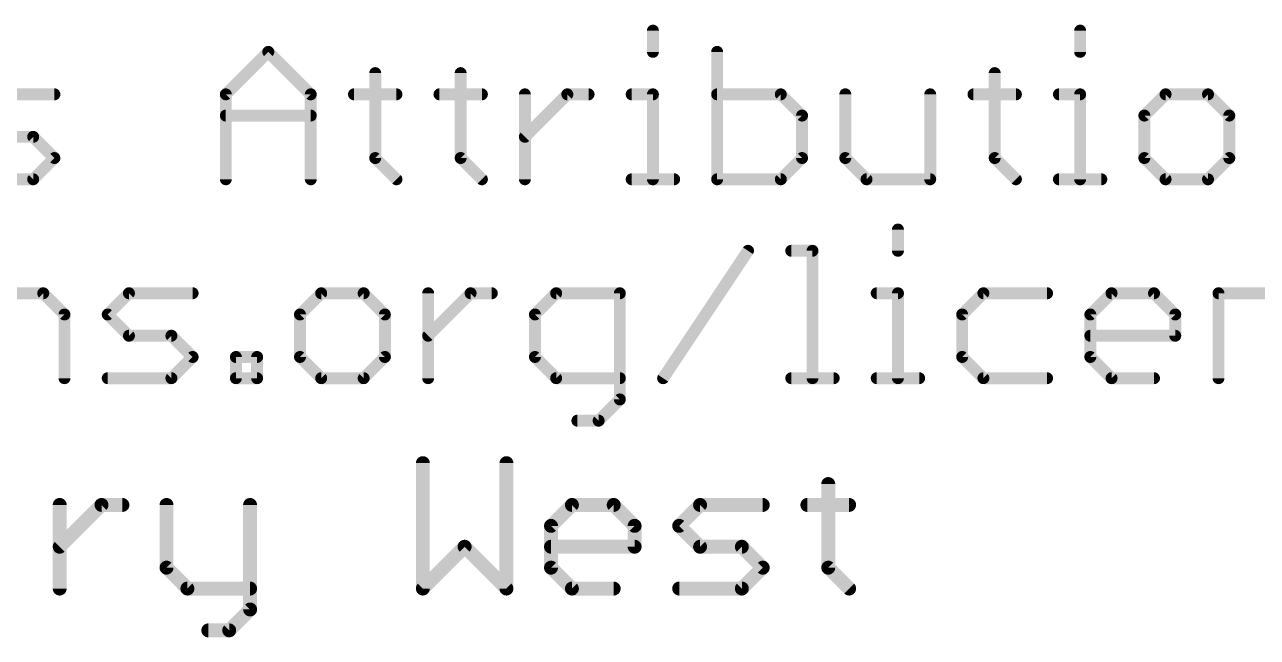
# Model space of a CAD drawing. Extents: x -33 to 74, y -15 to 28.
# Drawn here: x 20.7 to 36.44, y -14.66 to -6.84 of the extents above; entities that cross this region are included whole.
import ezdxf

# ---------------------------------------------------------------- set-up
doc = ezdxf.new("R2010")
doc.units = 0
doc.layers.add('51', color=53, linetype='CONTINUOUS')

msp = doc.modelspace()

# ---------------------------------------------------------------- linework, layer by layer
at = {"layer": '51'}
for points, const_width in [([(28.7207, -6.9156), (28.7207, -7.1868)], 0.1524), ([(34.1779, -6.9156), (34.1779, -7.1868)], 0.1524), ([(23.2652, -7.7291), (23.8076, -7.1868)], 0.1524), ([(23.8076, -7.1868), (24.3499, -7.7291)], 0.1524), ([(29.541, -7.1868), (29.541, -8.8138)], 0.1524), ([(25.1736, -7.458), (25.1736, -8.5426)], 0.1524), ([(26.265, -7.458), (26.265, -8.5426)], 0.1524), ([(33.0865, -7.458), (33.0865, -8.5426)], 0.1524), ([(20.2621, -7.7291), (21.0756, -7.7291)], 0.1524), ([(23.2652, -8.8138), (23.2652, -7.7291)], 0.1524), ([(24.3499, -7.7291), (24.3499, -8.8138)], 0.1524), ([(24.9024, -7.7291), (25.4447, -7.7291)], 0.1524), ([(25.9938, -7.7291), (26.5362, -7.7291)], 0.1524), ([(27.0853, -8.8138), (27.0853, -7.7291)], 0.1524), ([(27.0853, -8.2715), (27.6276, -7.7291)], 0.1524), ([(27.6276, -7.7291), (27.8988, -7.7291)], 0.1524), ([(28.4496, -7.7291), (28.7207, -7.7291)], 0.1524), ([(28.7207, -7.7291), (28.7207, -8.8138)], 0.1524), ([(30.3545, -7.7291), (29.541, -7.7291)], 0.1524), ([(30.6257, -8.0003), (30.3545, -7.7291)], 0.1524), ([(31.1782, -7.7291), (31.1782, -8.5426)], 0.1524), ([(32.2628, -8.8138), (32.2628, -7.7291)], 0.1524), ([(32.8153, -7.7291), (33.3576, -7.7291)], 0.1524), ([(33.9067, -7.7291), (34.1779, -7.7291)], 0.1524), ([(34.1779, -7.7291), (34.1779, -8.8138)], 0.1524), ([(35.2693, -7.7291), (34.9982, -8.0003)], 0.1524), ([(35.8117, -7.7291), (35.2693, -7.7291)], 0.1524), ([(36.0828, -8.0003), (35.8117, -7.7291)], 0.1524), ([(23.2652, -8.0003), (24.3499, -8.0003)], 0.1524), ([(30.6257, -8.5426), (30.6257, -8.0003)], 0.1524), ([(34.9982, -8.0003), (34.9982, -8.5426)], 0.1524), ([(36.0828, -8.5426), (36.0828, -8.0003)], 0.1524), ([(20.8044, -8.2715), (20.2621, -8.2715)], 0.1524), ([(21.0756, -8.5426), (20.8044, -8.2715)], 0.1524), ([(20.8044, -8.8138), (21.0756, -8.5426)], 0.1524), ([(25.1736, -8.5426), (25.4447, -8.8138)], 0.1524), ([(26.265, -8.5426), (26.5362, -8.8138)], 0.1524), ([(30.3545, -8.8138), (30.6257, -8.5426)], 0.1524), ([(31.1782, -8.5426), (31.4493, -8.8138)], 0.1524), ([(33.0865, -8.5426), (33.3576, -8.8138)], 0.1524), ([(34.9982, -8.5426), (35.2693, -8.8138)], 0.1524), ([(35.8117, -8.8138), (36.0828, -8.5426)], 0.1524), ([(19.9909, -8.8138), (20.8044, -8.8138)], 0.1524), ([(28.4496, -8.8138), (28.9919, -8.8138)], 0.1524), ([(29.541, -8.8138), (30.3545, -8.8138)], 0.1524), ([(31.4493, -8.8138), (32.2628, -8.8138)], 0.1524), ([(33.9067, -8.8138), (34.4491, -8.8138)], 0.1524), ([(35.2693, -8.8138), (35.8117, -8.8138)], 0.1524), ([(31.8506, -9.4556), (31.8506, -9.7268)], 0.1524), ([(28.8508, -11.3538), (29.9355, -9.7268)], 0.1524), ([(30.488, -9.7268), (30.7591, -9.7268)], 0.1524), ([(30.7591, -9.7268), (30.7591, -11.3538)], 0.1524), ([(20.1193, -10.2691), (20.9328, -10.2691)], 0.1524), ([(20.9328, -10.2691), (21.204, -10.5403)], 0.1524), ([(21.7565, -10.5403), (22.0276, -10.2691)], 0.1524), ([(22.0276, -10.2691), (22.8411, -10.2691)], 0.1524), ([(24.4834, -10.2691), (24.2122, -10.5403)], 0.1524), ([(25.0257, -10.2691), (24.4834, -10.2691)], 0.1524), ([(25.2969, -10.5403), (25.0257, -10.2691)], 0.1524), ([(25.8494, -11.3538), (25.8494, -10.2691)], 0.1524), ([(25.8494, -10.8115), (26.3917, -10.2691)], 0.1524), ([(26.3917, -10.2691), (26.6629, -10.2691)], 0.1524), ([(27.4848, -10.2691), (27.2137, -10.5403)], 0.1524), ([(28.2983, -10.2691), (27.4848, -10.2691)], 0.1524), ([(28.2983, -11.625), (28.2983, -10.2691)], 0.1524), ([(31.5794, -10.2691), (31.8506, -10.2691)], 0.1524), ([(31.8506, -10.2691), (31.8506, -11.3538)], 0.1524), ([(32.942, -10.2691), (32.6709, -10.5403)], 0.1524), ([(33.7555, -10.2691), (32.942, -10.2691)], 0.1524), ([(34.308, -10.5403), (34.5792, -10.2691)], 0.1524), ([(34.5792, -10.2691), (35.1215, -10.2691)], 0.1524), ([(35.1215, -10.2691), (35.3927, -10.5403)], 0.1524), ([(35.9452, -11.3538), (35.9452, -10.2691)], 0.1524), ([(35.9452, -10.2691), (36.7587, -10.2691)], 0.1524), ([(21.204, -10.5403), (21.204, -11.3538)], 0.1524), ([(22.0276, -10.8115), (21.7565, -10.5403)], 0.1524), ([(24.2122, -10.5403), (24.2122, -11.0826)], 0.1524), ([(25.2969, -11.0826), (25.2969, -10.5403)], 0.1524), ([(27.2137, -10.5403), (27.2137, -11.0826)], 0.1524), ([(32.6709, -10.5403), (32.6709, -11.0826)], 0.1524), ([(34.308, -11.0826), (34.308, -10.5403)], 0.1524), ([(35.3927, -10.5403), (35.3927, -10.8115)], 0.1524), ([(22.57, -10.8115), (22.0276, -10.8115)], 0.1524), ([(22.8411, -11.0826), (22.57, -10.8115)], 0.1524), ([(35.3927, -10.8115), (34.308, -10.8115)], 0.1524), ([(22.57, -11.3538), (22.8411, -11.0826)], 0.1524), ([(23.3936, -11.3538), (23.3936, -11.0826)], 0.1524), ([(23.3936, -11.0826), (23.6648, -11.0826)], 0.1524), ([(23.6648, -11.0826), (23.6648, -11.3538)], 0.1524), ([(24.2122, -11.0826), (24.4834, -11.3538)], 0.1524), ([(25.0257, -11.3538), (25.2969, -11.0826)], 0.1524), ([(27.2137, -11.0826), (27.4848, -11.3538)], 0.1524), ([(32.6709, -11.0826), (32.942, -11.3538)], 0.1524), ([(34.5792, -11.3538), (34.308, -11.0826)], 0.1524), ([(21.7565, -11.3538), (22.57, -11.3538)], 0.1524), ([(23.6648, -11.3538), (23.3936, -11.3538)], 0.1524), ([(24.4834, -11.3538), (25.0257, -11.3538)], 0.1524), ([(27.4848, -11.3538), (28.2983, -11.3538)], 0.1524), ([(30.488, -11.3538), (31.0303, -11.3538)], 0.1524), ([(31.5794, -11.3538), (32.1217, -11.3538)], 0.1524), ([(32.942, -11.3538), (33.7555, -11.3538)], 0.1524), ([(35.1215, -11.3538), (34.5792, -11.3538)], 0.1524), ([(28.0272, -11.8961), (28.2983, -11.625)], 0.1524), ([(27.756, -11.8961), (28.0272, -11.8961)], 0.1524), ([(25.7818, -12.4383), (25.7818, -14.0399)], 0.1778), ([(26.8495, -14.0399), (26.8495, -12.4383)], 0.1778), ([(30.9602, -12.7052), (30.9602, -13.7729)], 0.1778), ([(21.1432, -14.0399), (21.1432, -12.9721)], 0.1778), ([(21.1432, -13.506), (21.6771, -12.9721)], 0.1778), ([(21.6771, -12.9721), (21.944, -12.9721)], 0.1778), ([(22.5075, -12.9721), (22.5075, -13.7729)], 0.1778), ([(23.5752, -12.9721), (23.5752, -14.3068)], 0.1778), ([(27.419, -13.2391), (27.6859, -12.9721)], 0.1778), ([(27.6859, -12.9721), (28.2198, -12.9721)], 0.1778), ([(28.2198, -12.9721), (28.4867, -13.2391)], 0.1778), ([(29.0561, -13.2391), (29.3231, -12.9721)], 0.1778), ([(29.3231, -12.9721), (30.1238, -12.9721)], 0.1778), ([(30.6933, -12.9721), (31.2271, -12.9721)], 0.1778), ([(27.419, -13.7729), (27.419, -13.2391)], 0.1778), ([(28.4867, -13.2391), (28.4867, -13.506)], 0.1778), ([(29.3231, -13.506), (29.0561, -13.2391)], 0.1778), ([(25.7818, -14.0399), (26.3157, -13.506)], 0.1778), ([(26.3157, -13.506), (26.8495, -14.0399)], 0.1778), ([(28.4867, -13.506), (27.419, -13.506)], 0.1778), ([(29.8569, -13.506), (29.3231, -13.506)], 0.1778), ([(30.1238, -13.7729), (29.8569, -13.506)], 0.1778), ([(22.5075, -13.7729), (22.7744, -14.0399)], 0.1778), ([(27.6859, -14.0399), (27.419, -13.7729)], 0.1778), ([(29.8569, -14.0399), (30.1238, -13.7729)], 0.1778), ([(30.9602, -13.7729), (31.2271, -14.0399)], 0.1778), ([(22.7744, -14.0399), (23.5752, -14.0399)], 0.1778), ([(28.2198, -14.0399), (27.6859, -14.0399)], 0.1778), ([(29.0561, -14.0399), (29.8569, -14.0399)], 0.1778), ([(23.5752, -14.3068), (23.3083, -14.5737)], 0.1778), ([(23.3083, -14.5737), (23.0414, -14.5737)], 0.1778)]:
    msp.add_lwpolyline(points, dxfattribs=dict(at, const_width=const_width))
for points, const_width in [([(28.7588, -6.9156, 1), (28.6826, -6.9156)], 0.0762), ([(34.216, -6.9156, 1), (34.1398, -6.9156)], 0.0762), ([(23.8345, -7.1599, 1), (23.7806, -7.2138)], 0.0762), ([(23.8345, -7.2138, 1), (23.7806, -7.1599)], 0.0762), ([(28.6826, -7.1868, 1), (28.7588, -7.1868)], 0.0762), ([(29.5791, -7.1868, 1), (29.5029, -7.1868)], 0.0762), ([(34.1398, -7.1868, 1), (34.216, -7.1868)], 0.0762), ([(25.2117, -7.458, 1), (25.1355, -7.458)], 0.0762), ([(26.3031, -7.458, 1), (26.2269, -7.458)], 0.0762), ([(33.1246, -7.458, 1), (33.0484, -7.458)], 0.0762), ([(21.0756, -7.7672, 1), (21.0756, -7.691)], 0.0762), ([(23.3033, -7.7291, 1), (23.2271, -7.7291)], 0.0762), ([(23.2383, -7.7022, 1), (23.2922, -7.7561)], 0.0762), ([(24.388, -7.7291, 1), (24.3118, -7.7291)], 0.0762), ([(24.3229, -7.7561, 1), (24.3768, -7.7022)], 0.0762), ([(24.9024, -7.691, 1), (24.9024, -7.7672)], 0.0762), ([(25.4447, -7.7672, 1), (25.4447, -7.691)], 0.0762), ([(25.9938, -7.691, 1), (25.9938, -7.7672)], 0.0762), ([(26.5362, -7.7672, 1), (26.5362, -7.691)], 0.0762), ([(27.1234, -7.7291, 1), (27.0472, -7.7291)], 0.0762), ([(27.6276, -7.691, 1), (27.6276, -7.7672)], 0.0762), ([(27.6545, -7.7561, 1), (27.6006, -7.7022)], 0.0762), ([(27.8988, -7.7672, 1), (27.8988, -7.691)], 0.0762), ([(28.4496, -7.691, 1), (28.4496, -7.7672)], 0.0762), ([(28.7588, -7.7291, 1), (28.6826, -7.7291)], 0.0762), ([(28.7207, -7.7672, 1), (28.7207, -7.691)], 0.0762), ([(29.541, -7.691, 1), (29.541, -7.7672)], 0.0762), ([(30.3814, -7.7022, 1), (30.3275, -7.7561)], 0.0762), ([(30.3545, -7.7672, 1), (30.3545, -7.691)], 0.0762), ([(31.2163, -7.7291, 1), (31.1401, -7.7291)], 0.0762), ([(32.3009, -7.7291, 1), (32.2247, -7.7291)], 0.0762), ([(32.8153, -7.691, 1), (32.8153, -7.7672)], 0.0762), ([(33.3576, -7.7672, 1), (33.3576, -7.691)], 0.0762), ([(33.9067, -7.691, 1), (33.9067, -7.7672)], 0.0762), ([(34.216, -7.7291, 1), (34.1398, -7.7291)], 0.0762), ([(34.1779, -7.7672, 1), (34.1779, -7.691)], 0.0762), ([(35.2693, -7.691, 1), (35.2693, -7.7672)], 0.0762), ([(35.2963, -7.7561, 1), (35.2424, -7.7022)], 0.0762), ([(35.8386, -7.7022, 1), (35.7847, -7.7561)], 0.0762), ([(35.8117, -7.7672, 1), (35.8117, -7.691)], 0.0762), ([(23.2652, -7.9622, 1), (23.2652, -8.0384)], 0.0762), ([(24.3499, -8.0384, 1), (24.3499, -7.9622)], 0.0762), ([(30.6638, -8.0003, 1), (30.5876, -8.0003)], 0.0762), ([(30.5987, -8.0272, 1), (30.6526, -7.9734)], 0.0762), ([(35.0363, -8.0003, 1), (34.9601, -8.0003)], 0.0762), ([(34.9712, -7.9734, 1), (35.0251, -8.0272)], 0.0762), ([(36.1209, -8.0003, 1), (36.0447, -8.0003)], 0.0762), ([(36.0559, -8.0272, 1), (36.1098, -7.9734)], 0.0762), ([(20.8314, -8.2445, 1), (20.7775, -8.2984)], 0.0762), ([(20.8044, -8.3096, 1), (20.8044, -8.2334)], 0.0762), ([(27.0583, -8.2445, 1), (27.1122, -8.2984)], 0.0762), ([(21.1025, -8.5696, 1), (21.0486, -8.5157)], 0.0762), ([(21.0486, -8.5696, 1), (21.1025, -8.5157)], 0.0762), ([(25.2005, -8.5157, 1), (25.1466, -8.5696)], 0.0762), ([(26.2919, -8.5157, 1), (26.238, -8.5696)], 0.0762), ([(30.6526, -8.5696, 1), (30.5987, -8.5157)], 0.0762), ([(31.2051, -8.5157, 1), (31.1512, -8.5696)], 0.0762), ([(33.1134, -8.5157, 1), (33.0595, -8.5696)], 0.0762), ([(35.0251, -8.5157, 1), (34.9712, -8.5696)], 0.0762), ([(36.1098, -8.5696, 1), (36.0559, -8.5157)], 0.0762), ([(25.1355, -8.5426, 1), (25.2117, -8.5426)], 0.0762), ([(26.2269, -8.5426, 1), (26.3031, -8.5426)], 0.0762), ([(30.5876, -8.5426, 1), (30.6638, -8.5426)], 0.0762), ([(31.1401, -8.5426, 1), (31.2163, -8.5426)], 0.0762), ([(33.0484, -8.5426, 1), (33.1246, -8.5426)], 0.0762), ([(34.9601, -8.5426, 1), (35.0363, -8.5426)], 0.0762), ([(36.0447, -8.5426, 1), (36.1209, -8.5426)], 0.0762), ([(20.7775, -8.7869, 1), (20.8314, -8.8407)], 0.0762), ([(20.8044, -8.8519, 1), (20.8044, -8.7757)], 0.0762), ([(23.2271, -8.8138, 1), (23.3033, -8.8138)], 0.0762), ([(24.3118, -8.8138, 1), (24.388, -8.8138)], 0.0762), ([(25.4178, -8.8407, 1), (25.4717, -8.7869)], 0.0762), ([(26.5092, -8.8407, 1), (26.5631, -8.7869)], 0.0762), ([(27.0472, -8.8138, 1), (27.1234, -8.8138)], 0.0762), ([(28.4496, -8.7757, 1), (28.4496, -8.8519)], 0.0762), ([(28.6826, -8.8138, 1), (28.7588, -8.8138)], 0.0762), ([(28.9919, -8.8519, 1), (28.9919, -8.7757)], 0.0762), ([(29.541, -8.7757, 1), (29.541, -8.8519)], 0.0762), ([(29.5029, -8.8138, 1), (29.5791, -8.8138)], 0.0762), ([(30.3276, -8.7869, 1), (30.3814, -8.8407)], 0.0762), ([(30.3545, -8.8519, 1), (30.3545, -8.7757)], 0.0762), ([(31.4493, -8.7757, 1), (31.4493, -8.8519)], 0.0762), ([(31.4224, -8.8407, 1), (31.4763, -8.7869)], 0.0762), ([(32.2247, -8.8138, 1), (32.3009, -8.8138)], 0.0762), ([(32.2628, -8.8519, 1), (32.2628, -8.7757)], 0.0762), ([(33.3307, -8.8407, 1), (33.3846, -8.7869)], 0.0762), ([(33.9067, -8.7757, 1), (33.9067, -8.8519)], 0.0762), ([(34.1398, -8.8138, 1), (34.216, -8.8138)], 0.0762), ([(34.4491, -8.8519, 1), (34.4491, -8.7757)], 0.0762), ([(35.2693, -8.7757, 1), (35.2693, -8.8519)], 0.0762), ([(35.2424, -8.8407, 1), (35.2963, -8.7869)], 0.0762), ([(35.7847, -8.7869, 1), (35.8386, -8.8407)], 0.0762), ([(35.8117, -8.8519, 1), (35.8117, -8.7757)], 0.0762), ([(31.8887, -9.4556, 1), (31.8125, -9.4556)], 0.0762), ([(29.9672, -9.7479, 1), (29.9038, -9.7057)], 0.0762), ([(30.488, -9.6887, 1), (30.488, -9.7649)], 0.0762), ([(30.7972, -9.7268, 1), (30.721, -9.7268)], 0.0762), ([(30.7591, -9.7649, 1), (30.7591, -9.6887)], 0.0762), ([(31.8125, -9.7268, 1), (31.8887, -9.7268)], 0.0762), ([(20.9598, -10.2422, 1), (20.9059, -10.2961)], 0.0762), ([(20.9328, -10.3072, 1), (20.9328, -10.231)], 0.0762), ([(22.0276, -10.231, 1), (22.0276, -10.3072)], 0.0762), ([(22.0546, -10.2961, 1), (22.0007, -10.2422)], 0.0762), ([(22.8411, -10.3072, 1), (22.8411, -10.231)], 0.0762), ([(24.4834, -10.231, 1), (24.4834, -10.3072)], 0.0762), ([(24.5103, -10.2961, 1), (24.4564, -10.2422)], 0.0762), ([(25.0527, -10.2422, 1), (24.9988, -10.2961)], 0.0762), ([(25.0257, -10.3072, 1), (25.0257, -10.231)], 0.0762), ([(25.8875, -10.2691, 1), (25.8113, -10.2691)], 0.0762), ([(26.3917, -10.231, 1), (26.3917, -10.3072)], 0.0762), ([(26.4186, -10.2961, 1), (26.3648, -10.2422)], 0.0762), ([(26.6629, -10.3072, 1), (26.6629, -10.231)], 0.0762), ([(27.4848, -10.231, 1), (27.4848, -10.3072)], 0.0762), ([(27.5118, -10.2961, 1), (27.4579, -10.2422)], 0.0762), ([(28.3364, -10.2691, 1), (28.2602, -10.2691)], 0.0762), ([(28.2983, -10.3072, 1), (28.2983, -10.231)], 0.0762), ([(31.5794, -10.231, 1), (31.5794, -10.3072)], 0.0762), ([(31.8887, -10.2691, 1), (31.8125, -10.2691)], 0.0762), ([(31.8506, -10.3072, 1), (31.8506, -10.231)], 0.0762), ([(32.942, -10.231, 1), (32.942, -10.3072)], 0.0762), ([(32.969, -10.2961, 1), (32.9151, -10.2422)], 0.0762), ([(33.7555, -10.3072, 1), (33.7555, -10.231)], 0.0762), ([(34.5792, -10.231, 1), (34.5792, -10.3072)], 0.0762), ([(34.6061, -10.2961, 1), (34.5522, -10.2422)], 0.0762), ([(35.1484, -10.2422, 1), (35.0946, -10.2961)], 0.0762), ([(35.1215, -10.3072, 1), (35.1215, -10.231)], 0.0762), ([(35.9833, -10.2691, 1), (35.9071, -10.2691)], 0.0762), ([(35.9452, -10.231, 1), (35.9452, -10.3072)], 0.0762), ([(21.2421, -10.5403, 1), (21.1659, -10.5403)], 0.0762), ([(21.177, -10.5672, 1), (21.2309, -10.5134)], 0.0762), ([(21.7834, -10.5134, 1), (21.7295, -10.5672)], 0.0762), ([(21.7295, -10.5134, 1), (21.7834, -10.5672)], 0.0762), ([(24.2503, -10.5403, 1), (24.1741, -10.5403)], 0.0762), ([(24.1853, -10.5134, 1), (24.2392, -10.5672)], 0.0762), ([(25.335, -10.5403, 1), (25.2588, -10.5403)], 0.0762), ([(25.2699, -10.5672, 1), (25.3238, -10.5134)], 0.0762), ([(27.2518, -10.5403, 1), (27.1756, -10.5403)], 0.0762), ([(27.1867, -10.5134, 1), (27.2406, -10.5672)], 0.0762), ([(32.709, -10.5403, 1), (32.6328, -10.5403)], 0.0762), ([(32.6439, -10.5134, 1), (32.6978, -10.5672)], 0.0762), ([(34.3461, -10.5403, 1), (34.2699, -10.5403)], 0.0762), ([(34.2811, -10.5134, 1), (34.335, -10.5672)], 0.0762), ([(35.4308, -10.5403, 1), (35.3546, -10.5403)], 0.0762), ([(35.3657, -10.5672, 1), (35.4196, -10.5134)], 0.0762), ([(22.0276, -10.7734, 1), (22.0276, -10.8496)], 0.0762), ([(22.0007, -10.8384, 1), (22.0546, -10.7845)], 0.0762), ([(22.5969, -10.7845, 1), (22.543, -10.8384)], 0.0762), ([(22.57, -10.8496, 1), (22.57, -10.7734)], 0.0762), ([(25.8224, -10.7845, 1), (25.8763, -10.8384)], 0.0762), ([(34.308, -10.7734, 1), (34.308, -10.8496)], 0.0762), ([(35.3546, -10.8115, 1), (35.4308, -10.8115)], 0.0762), ([(35.3927, -10.8496, 1), (35.3927, -10.7734)], 0.0762), ([(22.8681, -11.1096, 1), (22.8142, -11.0557)], 0.0762), ([(22.8142, -11.1096, 1), (22.8681, -11.0557)], 0.0762), ([(23.4317, -11.0826, 1), (23.3555, -11.0826)], 0.0762), ([(23.3936, -11.0445, 1), (23.3936, -11.1207)], 0.0762), ([(23.7029, -11.0826, 1), (23.6267, -11.0826)], 0.0762), ([(23.6648, -11.1207, 1), (23.6648, -11.0445)], 0.0762), ([(24.2392, -11.0557, 1), (24.1853, -11.1096)], 0.0762), ([(25.3238, -11.1096, 1), (25.2699, -11.0557)], 0.0762), ([(27.2406, -11.0557, 1), (27.1867, -11.1096)], 0.0762), ([(32.6978, -11.0557, 1), (32.6439, -11.1096)], 0.0762), ([(34.335, -11.0557, 1), (34.2811, -11.1096)], 0.0762), ([(24.1741, -11.0826, 1), (24.2503, -11.0826)], 0.0762), ([(25.2588, -11.0826, 1), (25.335, -11.0826)], 0.0762), ([(27.1756, -11.0826, 1), (27.2518, -11.0826)], 0.0762), ([(32.6328, -11.0826, 1), (32.709, -11.0826)], 0.0762), ([(34.2699, -11.0826, 1), (34.3461, -11.0826)], 0.0762), ([(21.1659, -11.3538, 1), (21.2421, -11.3538)], 0.0762), ([(21.7565, -11.3157, 1), (21.7565, -11.3919)], 0.0762), ([(22.543, -11.3269, 1), (22.5969, -11.3807)], 0.0762), ([(22.57, -11.3919, 1), (22.57, -11.3157)], 0.0762), ([(23.3936, -11.3157, 1), (23.3936, -11.3919)], 0.0762), ([(23.3555, -11.3538, 1), (23.4317, -11.3538)], 0.0762), ([(23.6267, -11.3538, 1), (23.7029, -11.3538)], 0.0762), ([(23.6648, -11.3919, 1), (23.6648, -11.3157)], 0.0762), ([(24.4834, -11.3157, 1), (24.4834, -11.3919)], 0.0762), ([(24.4564, -11.3807, 1), (24.5103, -11.3269)], 0.0762), ([(24.9988, -11.3269, 1), (25.0526, -11.3807)], 0.0762), ([(25.0257, -11.3919, 1), (25.0257, -11.3157)], 0.0762), ([(25.8113, -11.3538, 1), (25.8875, -11.3538)], 0.0762), ([(27.4848, -11.3157, 1), (27.4848, -11.3919)], 0.0762), ([(27.4579, -11.3807, 1), (27.5118, -11.3269)], 0.0762), ([(28.2983, -11.3919, 1), (28.2983, -11.3157)], 0.0762), ([(28.8191, -11.3327, 1), (28.8825, -11.3749)], 0.0762), ([(30.488, -11.3157, 1), (30.488, -11.3919)], 0.0762), ([(30.721, -11.3538, 1), (30.7972, -11.3538)], 0.0762), ([(31.0303, -11.3919, 1), (31.0303, -11.3157)], 0.0762), ([(31.5794, -11.3157, 1), (31.5794, -11.3919)], 0.0762), ([(31.8125, -11.3538, 1), (31.8887, -11.3538)], 0.0762), ([(32.1217, -11.3919, 1), (32.1217, -11.3157)], 0.0762), ([(32.942, -11.3157, 1), (32.942, -11.3919)], 0.0762), ([(32.9151, -11.3807, 1), (32.969, -11.3269)], 0.0762), ([(33.7555, -11.3919, 1), (33.7555, -11.3157)], 0.0762), ([(34.5792, -11.3157, 1), (34.5792, -11.3919)], 0.0762), ([(34.5522, -11.3807, 1), (34.6061, -11.3269)], 0.0762), ([(35.1215, -11.3919, 1), (35.1215, -11.3157)], 0.0762), ([(35.9071, -11.3538, 1), (35.9833, -11.3538)], 0.0762), ([(28.2602, -11.625, 1), (28.3364, -11.625)], 0.0762), ([(28.3253, -11.6519, 1), (28.2714, -11.598)], 0.0762), ([(27.756, -11.858, 1), (27.756, -11.9342)], 0.0762), ([(28.0002, -11.8692, 1), (28.0541, -11.9231)], 0.0762), ([(28.0272, -11.9342, 1), (28.0272, -11.858)], 0.0762), ([(25.8263, -12.4383, 1), (25.7374, -12.4383)], 0.0889), ([(26.894, -12.4383, 1), (26.8051, -12.4383)], 0.0889), ([(31.0047, -12.7052, 1), (30.9158, -12.7052)], 0.0889), ([(21.1877, -12.9721, 1), (21.0988, -12.9721)], 0.0889), ([(21.6771, -12.9277, 1), (21.6771, -13.0166)], 0.0889), ([(21.7085, -13.0036, 1), (21.6456, -12.9407)], 0.0889), ([(21.944, -13.0166, 1), (21.944, -12.9277)], 0.0889), ([(22.552, -12.9721, 1), (22.4631, -12.9721)], 0.0889), ([(23.6197, -12.9721, 1), (23.5308, -12.9721)], 0.0889), ([(27.6859, -12.9277, 1), (27.6859, -13.0166)], 0.0889), ([(27.7173, -13.0036, 1), (27.6545, -12.9407)], 0.0889), ([(28.2512, -12.9407, 1), (28.1883, -13.0036)], 0.0889), ([(28.2198, -13.0166, 1), (28.2198, -12.9277)], 0.0889), ([(29.3231, -12.9277, 1), (29.3231, -13.0166)], 0.0889), ([(29.3545, -13.0036, 1), (29.2916, -12.9407)], 0.0889), ([(30.1238, -13.0166, 1), (30.1238, -12.9277)], 0.0889), ([(30.6933, -12.9277, 1), (30.6933, -13.0166)], 0.0889), ([(31.2271, -13.0166, 1), (31.2271, -12.9277)], 0.0889), ([(27.3875, -13.2076, 1), (27.4504, -13.2705)], 0.0889), ([(27.4634, -13.2391, 1), (27.3745, -13.2391)], 0.0889), ([(28.5311, -13.2391, 1), (28.4422, -13.2391)], 0.0889), ([(28.4553, -13.2705, 1), (28.5181, -13.2076)], 0.0889), ([(29.0876, -13.2076, 1), (29.0247, -13.2705)], 0.0889), ([(29.0247, -13.2076, 1), (29.0876, -13.2705)], 0.0889), ([(21.1118, -13.4746, 1), (21.1746, -13.5374)], 0.0889), ([(26.3471, -13.4746, 1), (26.2842, -13.5374)], 0.0889), ([(26.3471, -13.5374, 1), (26.2842, -13.4746)], 0.0889), ([(27.419, -13.4615, 1), (27.419, -13.5504)], 0.0889), ([(28.4422, -13.506, 1), (28.5311, -13.506)], 0.0889), ([(28.4867, -13.5504, 1), (28.4867, -13.4615)], 0.0889), ([(29.3231, -13.4615, 1), (29.3231, -13.5504)], 0.0889), ([(29.2916, -13.5374, 1), (29.3545, -13.4746)], 0.0889), ([(29.8883, -13.4746, 1), (29.8255, -13.5374)], 0.0889), ([(29.8569, -13.5504, 1), (29.8569, -13.4615)], 0.0889), ([(22.5389, -13.7415, 1), (22.4761, -13.8044)], 0.0889), ([(27.4504, -13.7415, 1), (27.3875, -13.8044)], 0.0889), ([(30.1553, -13.8044, 1), (30.0924, -13.7415)], 0.0889), ([(30.0924, -13.8044, 1), (30.1553, -13.7415)], 0.0889), ([(30.9916, -13.7415, 1), (30.9288, -13.8044)], 0.0889), ([(22.4631, -13.7729, 1), (22.552, -13.7729)], 0.0889), ([(27.3745, -13.7729, 1), (27.4634, -13.7729)], 0.0889), ([(30.9158, -13.7729, 1), (31.0047, -13.7729)], 0.0889), ([(21.0988, -14.0399, 1), (21.1877, -14.0399)], 0.0889), ([(22.7744, -13.9954, 1), (22.7744, -14.0843)], 0.0889), ([(22.743, -14.0713, 1), (22.8059, -14.0084)], 0.0889), ([(23.5752, -14.0843, 1), (23.5752, -13.9954)], 0.0889), ([(25.7504, -14.0084, 1), (25.8133, -14.0713)], 0.0889), ([(25.7374, -14.0399, 1), (25.8263, -14.0399)], 0.0889), ([(26.8051, -14.0399, 1), (26.894, -14.0399)], 0.0889), ([(26.8181, -14.0713, 1), (26.881, -14.0084)], 0.0889), ([(27.6859, -13.9954, 1), (27.6859, -14.0843)], 0.0889), ([(27.6545, -14.0713, 1), (27.7173, -14.0084)], 0.0889), ([(28.2198, -14.0843, 1), (28.2198, -13.9954)], 0.0889), ([(29.0561, -13.9954, 1), (29.0561, -14.0843)], 0.0889), ([(29.8255, -14.0084, 1), (29.8883, -14.0713)], 0.0889), ([(29.8569, -14.0843, 1), (29.8569, -13.9954)], 0.0889), ([(31.1957, -14.0713, 1), (31.2586, -14.0084)], 0.0889), ([(23.5308, -14.3068, 1), (23.6197, -14.3068)], 0.0889), ([(23.6067, -14.3382, 1), (23.5438, -14.2753)], 0.0889), ([(23.0414, -14.5293, 1), (23.0414, -14.6182)], 0.0889), ([(23.3083, -14.6182, 1), (23.3083, -14.5293)], 0.0889), ([(23.2769, -14.5423, 1), (23.3397, -14.6051)], 0.0889)]:
    msp.add_lwpolyline(points, format="xyb", dxfattribs=dict(at, const_width=const_width))

doc.saveas('drawing.dxf')
